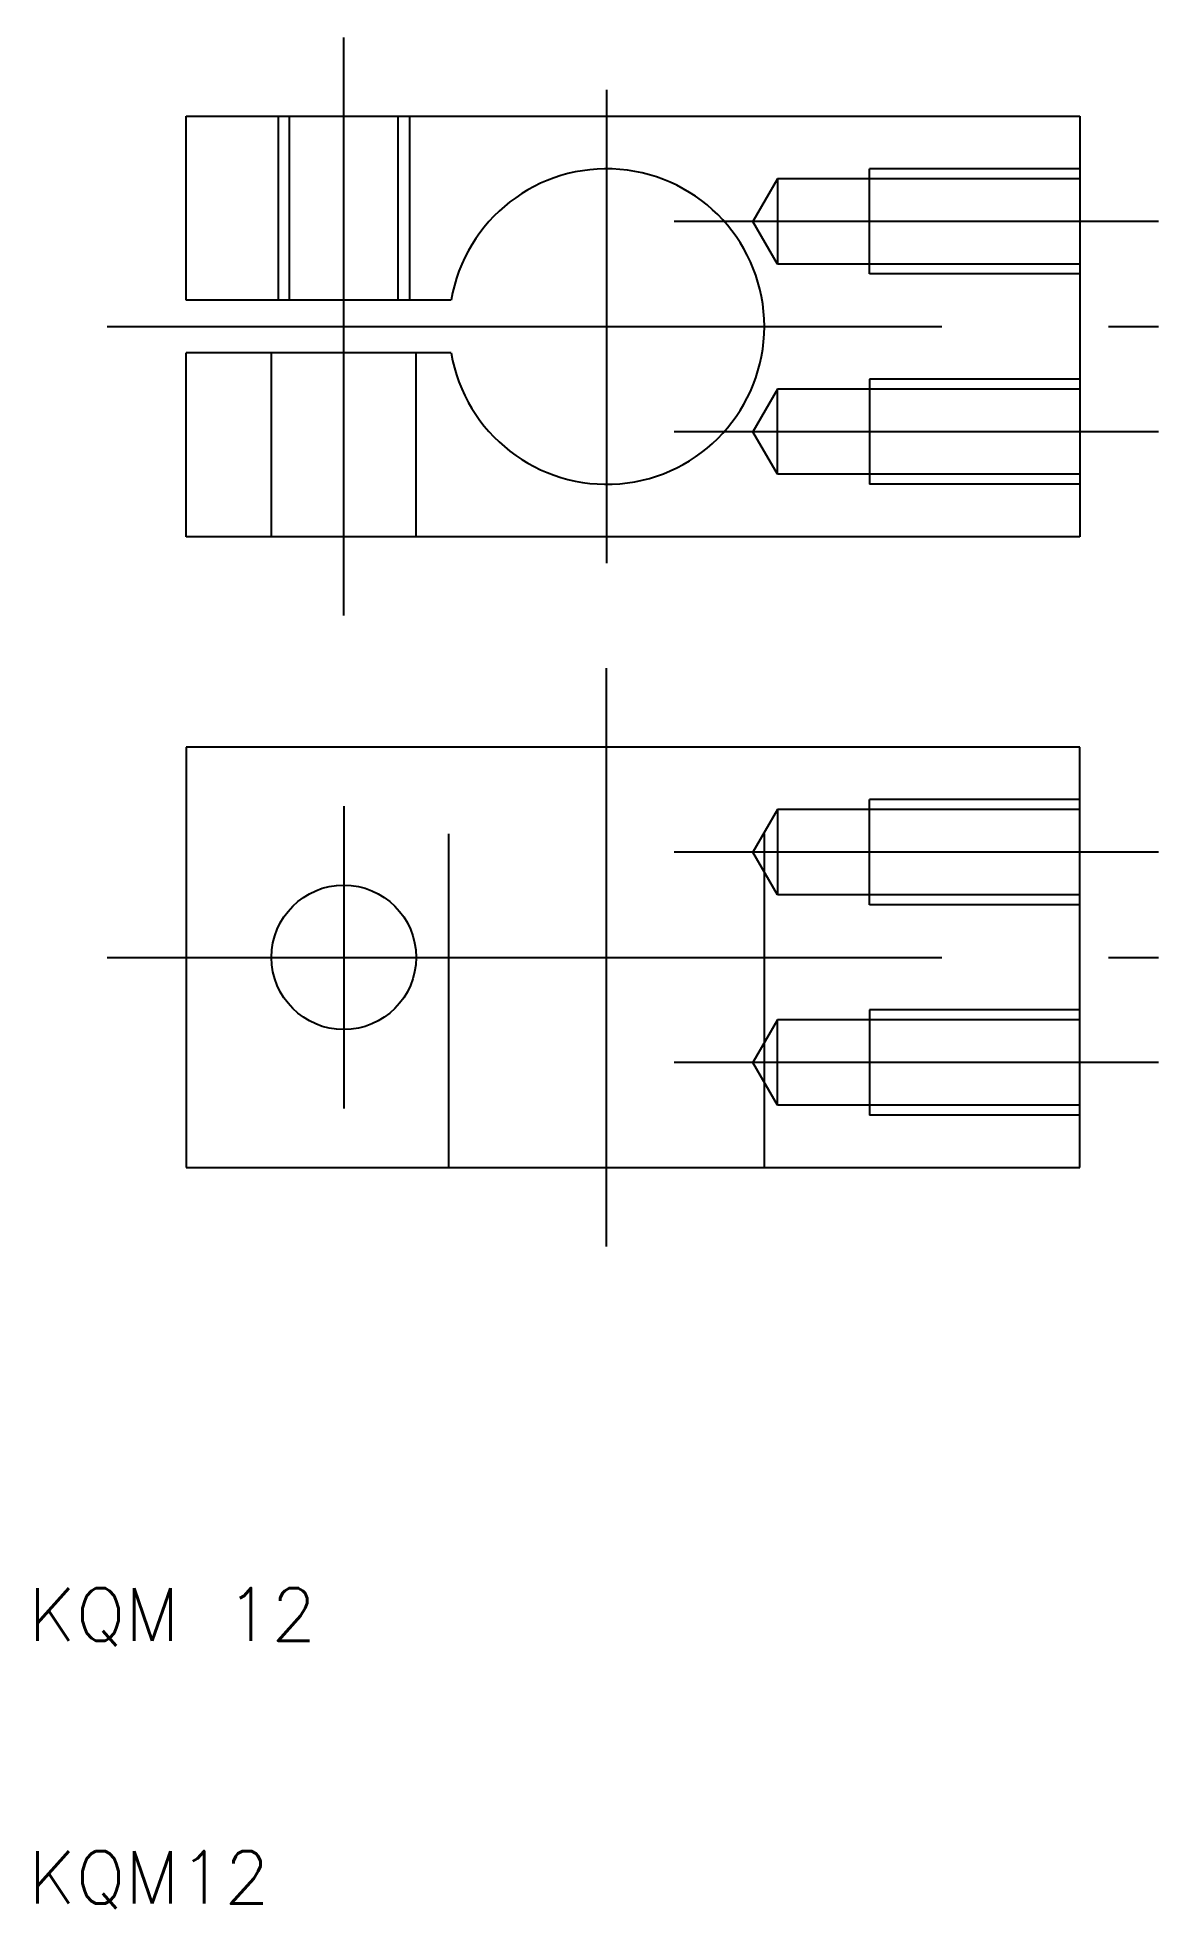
# Model space of a CAD drawing. Extents: x 10.3 to 53, y 9.8 to 81.
import ezdxf

# ---------------------------------------------------------------- set-up
doc = ezdxf.new("R2010")
doc.units = 0
doc.linetypes.add('CENTER', pattern=[50.8, 31.75, -6.35, 6.35, -6.35])
doc.linetypes.add('DASHED', pattern=[19.05, 12.7, -6.35])
doc.layers.get('0').update_dxf_attribs({"linetype": 'CONTINUOUS'})
doc.layers.add('CENTER', color=1, linetype='CENTER')
doc.styles.get("Standard").update_dxf_attribs({"font": 'txt.shx'})

msp = doc.modelspace()

# ---------------------------------------------------------------- linework, layer by layer
for p, q in [((16, 78), (50, 78)), ((16, 71), (16, 78)), ((50, 78), (50, 62)), ((26.084, 71), (16, 71)), ((26.084, 69), (16, 69)), ((16, 62), (16, 69)), ((50, 62), (16, 62)), ((50, 54), (16, 54)), ((16, 54), (16, 38)), ((50, 38), (50, 54)), ((16, 38), (50, 38))]:
    msp.add_line(p, q)
at = {"color": 3, "linetype": 'DASHED'}
for p, q in [((19.5, 78), (19.5, 71)), ((19.933, 71), (19.933, 78)), ((24.067, 71), (24.067, 78)), ((24.5, 78), (24.5, 71)), ((38.5, 75.621), (37.564, 74)), ((38.5, 75.621), (38.5, 72.379)), ((50, 75.621), (38.5, 75.621)), ((42, 72), (42, 76)), ((50, 76), (42, 76)), ((38.5, 72.379), (37.564, 74)), ((50, 72.379), (38.5, 72.379)), ((50, 72), (42, 72)), ((19.25, 62), (19.25, 69)), ((24.75, 62), (24.75, 69)), ((50, 68), (42, 68)), ((42, 68), (42, 64)), ((38.5, 67.621), (37.564, 66)), ((50, 67.621), (38.5, 67.621)), ((38.5, 64.379), (38.5, 67.621)), ((38.5, 64.379), (37.564, 66)), ((50, 64.379), (38.5, 64.379)), ((50, 64), (42, 64)), ((26, 38), (26, 54)), ((38, 38), (38, 54)), ((42, 48), (42, 52)), ((50, 52), (42, 52)), ((38.5, 51.621), (37.564, 50)), ((38.5, 51.621), (38.5, 48.379)), ((50, 51.621), (38.5, 51.621)), ((38.5, 48.379), (37.564, 50)), ((50, 48.379), (38.5, 48.379)), ((50, 48), (42, 48)), ((38.5, 43.621), (37.564, 42)), ((50, 43.621), (38.5, 43.621)), ((38.5, 40.379), (38.5, 43.621)), ((50, 44), (42, 44)), ((42, 44), (42, 40)), ((38.5, 40.379), (37.564, 42)), ((50, 40.379), (38.5, 40.379)), ((50, 40), (42, 40))]:
    msp.add_line(p, q, dxfattribs=at)
msp.add_circle((22, 46), 2.75)
msp.add_arc((32, 70), 6, 189.59407, 170.40593)
at = {"layer": 'CENTER'}
for p, q in [((22, 59), (22, 81)), ((32, 79), (32, 61)), ((53, 74), (34.564, 74)), ((13, 70), (53, 70)), ((53, 66), (34.564, 66)), ((32, 35), (32, 57)), ((22, 51.75), (22, 40.25)), ((53, 50), (34.564, 50)), ((13, 46), (53, 46)), ((53, 42), (34.564, 42))]:
    msp.add_line(p, q, dxfattribs=at)

# ---------------------------------------------------------------- texts
for s, p in [('KQM 12', (10, 20)), ('KQM12', (10, 10))]:
    msp.add_text(s, height=2).set_placement(p)

doc.saveas('drawing.dxf')
